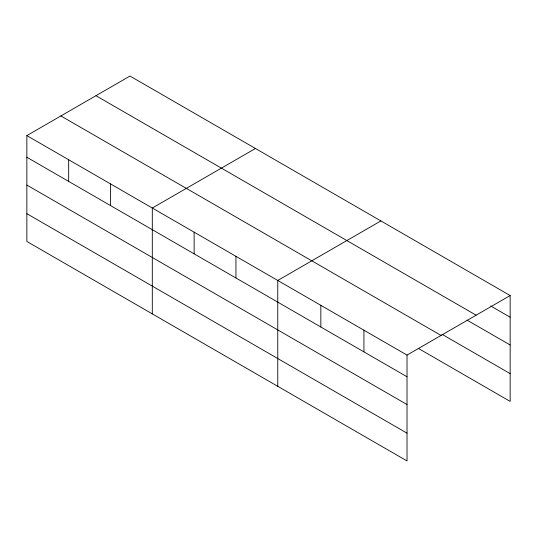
<?xml version="1.0" encoding="UTF-8"?>
<svg xmlns="http://www.w3.org/2000/svg" width="537" height="537" viewBox="0 0 537 537"><rect width="100%" height="100%" fill="white"/><g stroke="black" fill="none" stroke-linecap="round" stroke-linejoin="round"><path stroke-width="0.81" d="M407.019 404.542L407.019 355.085L26.85 135.599L26.85 241.455L407.019 460.947L407.019 404.542L26.85 185.05M418.236 348.338L510.15 401.401L510.15 295.545L129.981 76.053L26.85 135.599M255.437 148.487L152.307 208.027L152.307 313.89M380.894 220.915L277.763 280.455L277.763 386.318M407.019 355.085L510.15 295.545M490.764 306.023L510.15 317.219M95.948 95.7L476.118 315.192M467.062 320.126L510.15 344.996M441.931 334.236L510.15 373.624M60.882 115.945L441.052 335.437M26.85 157.267L407.019 376.759M26.85 213.679L407.019 433.164M363.932 330.208L363.932 351.883M320.844 305.331L320.844 327.006M235.944 256.317L235.944 277.991M194.125 232.172L194.125 253.847M110.488 183.882L110.488 205.557M68.669 159.737L68.669 181.412"/></g></svg>
